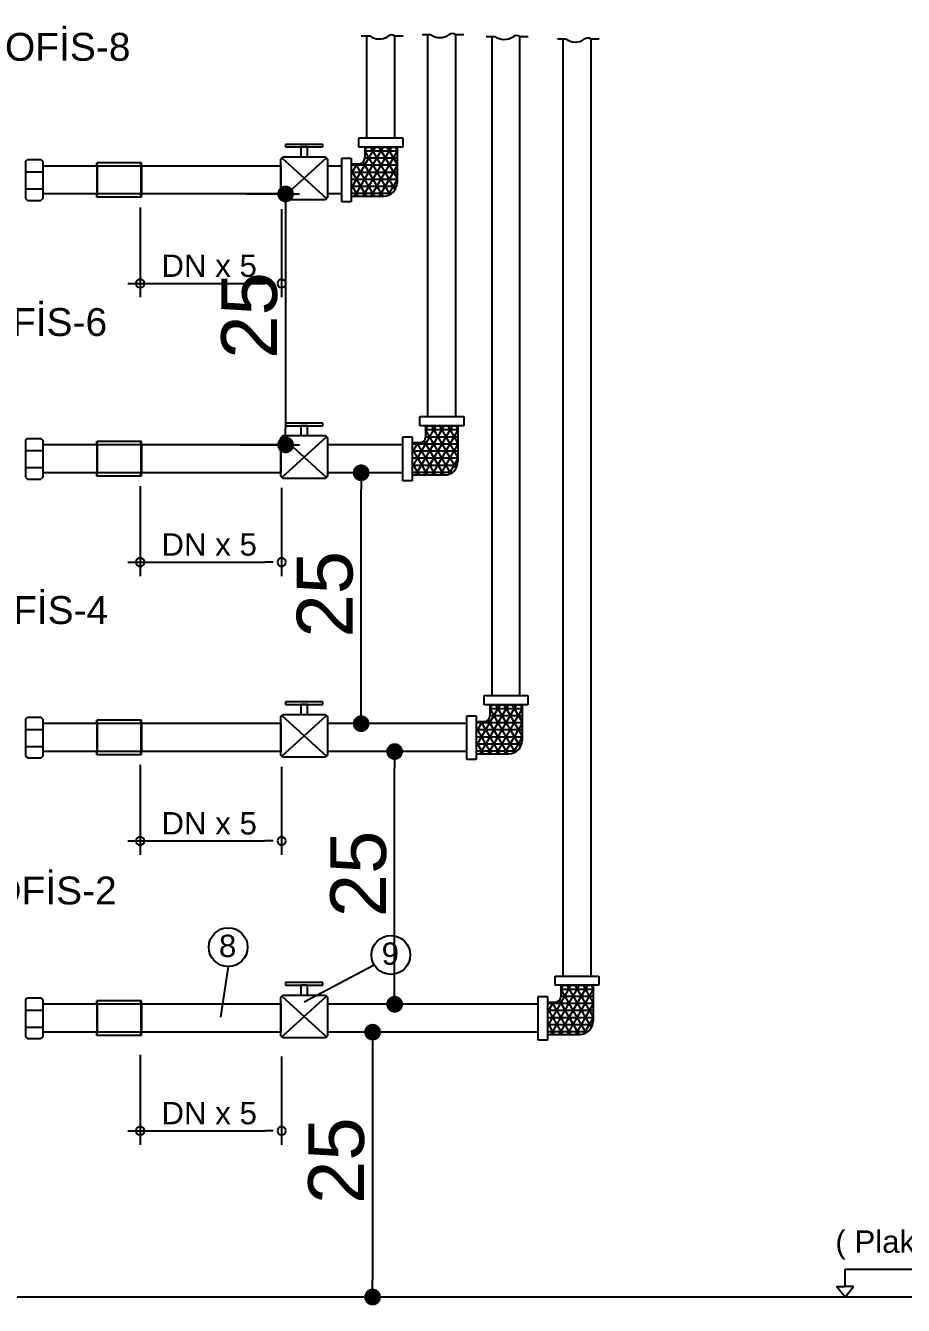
# Model space of a CAD drawing. Header units: centimetres. Extents: x 14449 to 53524, y -19051 to -10746.
# Drawn here: x 24993.9 to 25325.3, y -17705.5 to -17222.3 of the extents above; entities that cross this region are included whole.
import ezdxf

# ---------------------------------------------------------------- set-up
doc = ezdxf.new("R2010")
doc.units = ezdxf.units.CM
doc.styles.get("Standard").update_dxf_attribs({"font": 'arial.ttf'})

msp = doc.modelspace()

# ---------------------------------------------------------------- linework, layer by layer
at = {"color": 3}
for p, q in [((25143.58, -17225.72), (25146.81, -17225.72)), ((25156.25, -17225.72), (25159.4, -17225.72)), ((25120.57, -17226.25), (25123.8, -17226.25)), ((25133.24, -17226.25), (25136.4, -17226.25)), ((25167.82, -17226.43), (25171.04, -17226.43)), ((25180.48, -17226.43), (25183.64, -17226.43)), ((25194.66, -17227.4), (25197.89, -17227.4)), ((25207.33, -17227.4), (25210.48, -17227.4)), ((25037.14, -17290.99), (25037.14, -17324.94)), ((25090.54, -17291.62), (25090.54, -17324.94)), ((25032.42, -17319.68), (25084.22, -17319.68)), ((25037.14, -17396.25), (25037.14, -17430.2)), ((25090.54, -17396.88), (25090.54, -17430.2)), ((25032.42, -17424.94), (25084.22, -17424.94)), ((25037.14, -17501.51), (25037.14, -17535.47)), ((25090.54, -17502.15), (25090.54, -17535.47)), ((25032.42, -17530.2), (25084.22, -17530.2)), ((25070.38, -17577.64), (25067.42, -17596.73)), ((25099.08, -17590.95), (25125.26, -17577.03)), ((25037.14, -17610.93), (25037.14, -17644.88)), ((25090.54, -17611.56), (25090.54, -17644.88)), ((25032.42, -17639.62), (25084.22, -17639.62)), ((25303.31, -17698.44), (25303.31, -17691.89)), ((25303.31, -17691.89), (25380.28, -17691.89)), ((25303.31, -17702.39), (25300.11, -17698.44)), ((25300.11, -17698.44), (25303.31, -17698.44)), ((25303.31, -17702.39), (25306.51, -17698.44)), ((25306.51, -17698.44), (25303.31, -17698.44))]:
    msp.add_line(p, q, dxfattribs=at)
for p, q in [((25145.76, -17369.99), (25145.76, -17225.72)), ((25156.28, -17369.99), (25156.28, -17225.82)), ((25122.75, -17264.72), (25122.75, -17226.25)), ((25133.28, -17264.72), (25133.28, -17226.35)), ((25169.99, -17475.25), (25169.99, -17226.43)), ((25180.52, -17475.25), (25180.52, -17226.53)), ((25196.84, -17581.2), (25196.84, -17227.4)), ((25207.37, -17581.2), (25207.37, -17227.5)), ((25106.08, -17267.18), (25092.05, -17267.18)), ((25092.05, -17267.18), (25092.05, -17268.17)), ((25092.05, -17268.17), (25106.08, -17268.17)), ((25100.29, -17268.17), (25097.84, -17268.17)), ((25097.84, -17268.17), (25097.84, -17271.89)), ((25100.29, -17271.89), (25100.29, -17268.17)), ((25106.08, -17268.17), (25106.08, -17267.18)), ((25116.8, -17283.88), (25125.84, -17268.23)), ((25118.23, -17286.76), (25128.93, -17268.23)), ((25119.75, -17268.23), (25119.75, -17264.72)), ((25119.75, -17264.72), (25136.28, -17264.72)), ((25136.28, -17268.23), (25119.75, -17268.23)), ((25121.32, -17286.76), (25132.02, -17268.23)), ((25121.91, -17268.23), (25121.91, -17272.44)), ((25121.91, -17269.69), (25122.76, -17268.23)), ((25122.75, -17268.23), (25133.28, -17268.23)), ((25133.46, -17284.21), (25124.23, -17268.23)), ((25134.12, -17280.01), (25127.32, -17268.23)), ((25134.12, -17274.66), (25130.4, -17268.23)), ((25134.12, -17269.32), (25133.49, -17268.23)), ((25134.12, -17268.23), (25134.12, -17281.7)), ((25136.28, -17264.72), (25136.28, -17268.23)), ((24993.87, -17273.63), (24994.57, -17272.93)), ((24993.87, -17273.63), (24993.87, -17287.64)), ((24994.57, -17272.93), (24999.66, -17272.93)), ((25000.36, -17273.63), (24999.66, -17272.93)), ((25000.36, -17273.63), (25000.36, -17287.64)), ((25037.58, -17274.13), (25020.74, -17274.13)), ((25020.74, -17275.39), (25020.74, -17274.13)), ((25020.92, -17275.39), (25020.92, -17274.13)), ((25037.38, -17275.39), (25037.38, -17274.13)), ((25037.58, -17275.39), (25037.58, -17274.13)), ((25090.21, -17272.73), (25091.06, -17271.89)), ((25090.21, -17287.24), (25090.21, -17272.73)), ((25090.63, -17287.66), (25107.49, -17272.31)), ((25090.63, -17272.31), (25107.49, -17287.66)), ((25091.06, -17271.89), (25107.07, -17271.89)), ((25097.84, -17271.89), (25100.29, -17271.89)), ((25107.07, -17271.89), (25107.91, -17272.73)), ((25107.91, -17272.73), (25107.91, -17287.24)), ((25113.3, -17272.39), (25116.8, -17272.39)), ((25113.3, -17288.92), (25113.3, -17272.39)), ((25116.8, -17272.39), (25116.8, -17288.92)), ((25128.75, -17286.76), (25121.33, -17273.89)), ((25131.49, -17286.14), (25121.91, -17269.56)), ((25121.91, -17269.62), (25134.12, -17269.62)), ((25121.91, -17272.3), (25134.12, -17272.3)), ((25124.41, -17286.76), (25134.12, -17269.93)), ((24993.87, -17277.57), (25000.36, -17277.57)), ((25026.46, -17275.39), (25000.36, -17275.39)), ((25037.58, -17275.39), (25020.74, -17275.39)), ((25020.74, -17275.39), (25020.74, -17285.91)), ((25020.92, -17275.39), (25020.92, -17285.91)), ((25037.38, -17275.39), (25037.38, -17285.91)), ((25037.58, -17275.39), (25037.58, -17285.91)), ((25090.21, -17275.39), (25037.58, -17275.39)), ((25090.21, -17275.39), (25090.21, -17285.91)), ((25113.3, -17275.39), (25107.91, -17275.39)), ((25116.8, -17274.55), (25119.8, -17274.55)), ((25116.8, -17278.54), (25119.11, -17274.55)), ((25116.8, -17274.97), (25134.12, -17274.97)), ((25122.58, -17286.76), (25116.8, -17276.75)), ((25116.8, -17277.65), (25134.12, -17277.65)), ((25125.67, -17286.76), (25118.62, -17274.55)), ((25127.49, -17286.76), (25134.12, -17275.28)), ((24993.87, -17283.98), (25000.36, -17283.98)), ((25116.8, -17280.32), (25134.12, -17280.32)), ((25119.49, -17286.76), (25116.8, -17282.1)), ((25116.8, -17282.99), (25133.95, -17282.99)), ((25130.75, -17286.47), (25134.12, -17280.63)), ((24993.87, -17287.64), (24994.57, -17288.33)), ((24994.57, -17288.33), (24999.66, -17288.33)), ((25000.36, -17287.64), (24999.66, -17288.33)), ((25026.46, -17285.91), (25000.36, -17285.91)), ((25037.58, -17285.91), (25020.74, -17285.91)), ((25020.74, -17287.18), (25020.74, -17285.91)), ((25037.58, -17287.18), (25020.74, -17287.18)), ((25020.92, -17287.18), (25020.92, -17285.91)), ((25037.38, -17287.18), (25037.38, -17285.91)), ((25037.58, -17287.18), (25037.58, -17285.91)), ((25090.21, -17285.91), (25037.58, -17285.91)), ((25091.06, -17288.08), (25090.21, -17287.24)), ((25107.07, -17288.08), (25091.06, -17288.08)), ((25107.91, -17287.24), (25107.07, -17288.08)), ((25113.3, -17285.91), (25107.91, -17285.91)), ((25116.8, -17285.67), (25132.2, -17285.67)), ((25116.8, -17286.76), (25129.07, -17286.76)), ((25116.8, -17288.92), (25113.3, -17288.92)), ((25142.76, -17373.49), (25142.76, -17369.99)), ((25142.76, -17369.99), (25159.29, -17369.99)), ((25159.29, -17369.99), (25159.29, -17373.49)), ((25106.08, -17372.44), (25092.05, -17372.44)), ((25092.05, -17372.44), (25092.05, -17373.43)), ((25092.05, -17373.43), (25106.08, -17373.43)), ((25100.29, -17373.43), (25097.84, -17373.43)), ((25097.84, -17373.43), (25097.84, -17377.15)), ((25100.29, -17377.15), (25100.29, -17373.43)), ((25106.08, -17373.43), (25106.08, -17372.44)), ((25139.81, -17389.15), (25148.85, -17373.49)), ((25141.24, -17392.02), (25151.94, -17373.49)), ((25159.29, -17373.49), (25142.76, -17373.49)), ((25144.33, -17392.02), (25155.02, -17373.49)), ((25144.92, -17373.49), (25144.92, -17377.7)), ((25144.92, -17374.96), (25145.76, -17373.49)), ((25154.49, -17391.4), (25144.92, -17374.82)), ((25144.92, -17374.89), (25157.13, -17374.89)), ((25145.76, -17373.49), (25156.28, -17373.49)), ((25156.46, -17389.47), (25147.24, -17373.49)), ((25147.41, -17392.02), (25157.13, -17375.2)), ((25157.13, -17385.27), (25150.32, -17373.49)), ((25157.13, -17379.93), (25153.41, -17373.49)), ((25157.13, -17374.58), (25156.5, -17373.49)), ((25157.13, -17373.49), (25157.13, -17386.97)), ((24993.87, -17378.89), (24994.57, -17378.2)), ((24993.87, -17378.89), (24993.87, -17392.9)), ((24994.57, -17378.2), (24999.66, -17378.2)), ((25000.36, -17378.89), (24999.66, -17378.2)), ((25000.36, -17378.89), (25000.36, -17392.9)), ((25026.46, -17380.65), (25000.36, -17380.65)), ((25037.58, -17379.39), (25020.74, -17379.39)), ((25020.74, -17380.65), (25020.74, -17379.39)), ((25037.58, -17380.65), (25020.74, -17380.65)), ((25020.74, -17380.65), (25020.74, -17391.18)), ((25020.92, -17380.65), (25020.92, -17379.39)), ((25020.92, -17380.65), (25020.92, -17391.18)), ((25037.38, -17380.65), (25037.38, -17379.39)), ((25037.38, -17380.65), (25037.38, -17391.18)), ((25037.58, -17380.65), (25037.58, -17379.39)), ((25037.58, -17380.65), (25037.58, -17391.18)), ((25090.21, -17380.65), (25037.58, -17380.65)), ((25090.21, -17378), (25091.06, -17377.15)), ((25090.21, -17392.51), (25090.21, -17378)), ((25090.21, -17380.65), (25090.21, -17391.18)), ((25090.63, -17392.93), (25107.49, -17377.57)), ((25090.63, -17377.57), (25107.49, -17392.93)), ((25091.06, -17377.15), (25107.07, -17377.15)), ((25097.84, -17377.15), (25100.29, -17377.15)), ((25107.07, -17377.15), (25107.91, -17378)), ((25107.91, -17378), (25107.91, -17392.51)), ((25136.31, -17380.65), (25107.91, -17380.65)), ((25136.31, -17377.65), (25139.81, -17377.65)), ((25136.31, -17394.18), (25136.31, -17377.65)), ((25139.81, -17377.65), (25139.81, -17394.18)), ((25139.81, -17379.81), (25142.81, -17379.81)), ((25139.81, -17383.8), (25142.11, -17379.81)), ((25139.81, -17380.23), (25157.13, -17380.23)), ((25148.67, -17392.02), (25141.62, -17379.81)), ((25151.76, -17392.02), (25144.33, -17379.16)), ((25144.92, -17377.56), (25157.13, -17377.56)), ((25150.5, -17392.02), (25157.13, -17380.54)), ((24993.87, -17382.83), (25000.36, -17382.83)), ((25145.58, -17392.02), (25139.81, -17382.02)), ((25139.81, -17382.91), (25157.13, -17382.91)), ((24993.87, -17389.24), (25000.36, -17389.24)), ((25139.81, -17385.58), (25157.13, -17385.58)), ((25142.5, -17392.02), (25139.81, -17387.37)), ((25139.81, -17388.26), (25156.96, -17388.26)), ((25153.75, -17391.73), (25157.13, -17385.89)), ((24993.87, -17392.9), (24994.57, -17393.6)), ((24994.57, -17393.6), (24999.66, -17393.6)), ((25000.36, -17392.9), (24999.66, -17393.6)), ((25026.46, -17391.18), (25000.36, -17391.18)), ((25037.58, -17391.18), (25020.74, -17391.18)), ((25020.74, -17392.44), (25020.74, -17391.18)), ((25037.58, -17392.44), (25020.74, -17392.44)), ((25020.92, -17392.44), (25020.92, -17391.18)), ((25037.38, -17392.44), (25037.38, -17391.18)), ((25037.58, -17392.44), (25037.58, -17391.18)), ((25090.21, -17391.18), (25037.58, -17391.18)), ((25091.06, -17393.35), (25090.21, -17392.51)), ((25107.07, -17393.35), (25091.06, -17393.35)), ((25107.91, -17392.51), (25107.07, -17393.35)), ((25136.31, -17391.18), (25107.91, -17391.18)), ((25139.81, -17394.18), (25136.31, -17394.18)), ((25139.81, -17390.93), (25155.21, -17390.93)), ((25139.81, -17392.02), (25152.07, -17392.02)), ((25166.99, -17478.75), (25166.99, -17475.25)), ((25166.99, -17475.25), (25183.52, -17475.25)), ((25183.52, -17475.25), (25183.52, -17478.75)), ((25106.08, -17477.7), (25092.05, -17477.7)), ((25092.05, -17477.7), (25092.05, -17478.69)), ((25092.05, -17478.69), (25106.08, -17478.69)), ((25100.29, -17478.69), (25097.84, -17478.69)), ((25097.84, -17478.69), (25097.84, -17482.42)), ((25100.29, -17482.42), (25100.29, -17478.69)), ((25106.08, -17478.69), (25106.08, -17477.7)), ((25164.05, -17494.41), (25173.08, -17478.75)), ((25165.47, -17497.28), (25176.17, -17478.75)), ((25183.52, -17478.75), (25166.99, -17478.75)), ((25168.56, -17497.28), (25179.26, -17478.75)), ((25169.15, -17478.75), (25169.15, -17482.97)), ((25169.15, -17480.22), (25170, -17478.75)), ((25178.73, -17496.67), (25169.15, -17480.08)), ((25169.15, -17480.15), (25181.36, -17480.15)), ((25169.99, -17478.75), (25180.52, -17478.75)), ((25180.7, -17494.73), (25171.47, -17478.75)), ((25171.65, -17497.28), (25181.36, -17480.46)), ((25181.36, -17490.54), (25174.56, -17478.75)), ((25181.36, -17485.19), (25177.64, -17478.75)), ((25181.36, -17479.84), (25180.73, -17478.75)), ((25181.36, -17478.75), (25181.36, -17492.23)), ((24993.87, -17484.16), (24994.57, -17483.46)), ((24993.87, -17484.16), (24993.87, -17498.17)), ((24994.57, -17483.46), (24999.66, -17483.46)), ((25000.36, -17484.16), (24999.66, -17483.46)), ((25000.36, -17484.16), (25000.36, -17498.17)), ((25026.46, -17485.91), (25000.36, -17485.91)), ((25037.58, -17484.65), (25020.74, -17484.65)), ((25020.74, -17485.91), (25020.74, -17484.65)), ((25037.58, -17485.91), (25020.74, -17485.91)), ((25020.74, -17485.91), (25020.74, -17496.44)), ((25020.92, -17485.91), (25020.92, -17484.65)), ((25020.92, -17485.91), (25020.92, -17496.44)), ((25037.38, -17485.91), (25037.38, -17484.65)), ((25037.38, -17485.91), (25037.38, -17496.44)), ((25037.58, -17485.91), (25037.58, -17484.65)), ((25037.58, -17485.91), (25037.58, -17496.44)), ((25090.21, -17485.91), (25037.58, -17485.91)), ((25090.21, -17483.26), (25091.06, -17482.42)), ((25090.21, -17497.77), (25090.21, -17483.26)), ((25090.21, -17485.91), (25090.21, -17496.44)), ((25090.63, -17498.19), (25107.49, -17482.84)), ((25090.63, -17482.84), (25107.49, -17498.19)), ((25091.06, -17482.42), (25107.07, -17482.42)), ((25097.84, -17482.42), (25100.29, -17482.42)), ((25107.07, -17482.42), (25107.91, -17483.26)), ((25107.91, -17483.26), (25107.91, -17497.77)), ((25160.54, -17485.91), (25107.91, -17485.91)), ((25160.54, -17482.91), (25164.05, -17482.91)), ((25160.54, -17499.44), (25160.54, -17482.91)), ((25164.05, -17482.91), (25164.05, -17499.44)), ((25164.05, -17485.07), (25167.05, -17485.07)), ((25164.05, -17489.06), (25166.35, -17485.07)), ((25164.05, -17485.5), (25181.36, -17485.5)), ((25172.91, -17497.28), (25165.86, -17485.07)), ((25175.99, -17497.28), (25168.57, -17484.42)), ((25169.15, -17482.82), (25181.36, -17482.82)), ((25174.73, -17497.28), (25181.36, -17485.81)), ((24993.87, -17488.09), (25000.36, -17488.09)), ((25169.82, -17497.28), (25164.05, -17487.28)), ((25164.05, -17488.17), (25181.36, -17488.17)), ((25164.05, -17490.85), (25181.36, -17490.85)), ((25177.99, -17497), (25181.36, -17491.15)), ((24993.87, -17494.5), (25000.36, -17494.5)), ((25026.46, -17496.44), (25000.36, -17496.44)), ((25037.58, -17496.44), (25020.74, -17496.44)), ((25020.74, -17497.7), (25020.74, -17496.44)), ((25020.92, -17497.7), (25020.92, -17496.44)), ((25037.38, -17497.7), (25037.38, -17496.44)), ((25037.58, -17497.7), (25037.58, -17496.44)), ((25090.21, -17496.44), (25037.58, -17496.44)), ((25160.54, -17496.44), (25107.91, -17496.44)), ((25166.73, -17497.28), (25164.05, -17492.63)), ((25164.05, -17493.52), (25181.19, -17493.52)), ((25164.05, -17496.19), (25179.44, -17496.19)), ((24993.87, -17498.17), (24994.57, -17498.86)), ((24994.57, -17498.86), (24999.66, -17498.86)), ((25000.36, -17498.17), (24999.66, -17498.86)), ((25037.58, -17497.7), (25020.74, -17497.7)), ((25091.06, -17498.61), (25090.21, -17497.77)), ((25107.07, -17498.61), (25091.06, -17498.61)), ((25107.91, -17497.77), (25107.07, -17498.61)), ((25164.05, -17499.44), (25160.54, -17499.44)), ((25164.05, -17497.28), (25176.31, -17497.28)), ((25193.84, -17584.7), (25193.84, -17581.2)), ((25193.84, -17581.2), (25210.37, -17581.2)), ((25210.37, -17581.2), (25210.37, -17584.7)), ((25090.21, -17589.21), (25091.06, -17588.37)), ((25091.06, -17588.37), (25107.07, -17588.37)), ((25106.08, -17583.65), (25092.05, -17583.65)), ((25092.05, -17583.65), (25092.05, -17584.64)), ((25092.05, -17584.64), (25106.08, -17584.64)), ((25100.29, -17584.64), (25097.84, -17584.64)), ((25097.84, -17584.64), (25097.84, -17588.37)), ((25097.84, -17588.37), (25100.29, -17588.37)), ((25100.29, -17588.37), (25100.29, -17584.64)), ((25106.08, -17584.64), (25106.08, -17583.65)), ((25107.07, -17588.37), (25107.91, -17589.21)), ((25190.89, -17600.36), (25199.93, -17584.7)), ((25192.32, -17603.23), (25203.02, -17584.7)), ((25210.37, -17584.7), (25193.84, -17584.7)), ((25195.41, -17603.23), (25206.11, -17584.7)), ((25196, -17584.7), (25196, -17588.92)), ((25196, -17586.17), (25196.85, -17584.7)), ((25205.57, -17602.62), (25196, -17586.03)), ((25196, -17586.1), (25208.21, -17586.1)), ((25196.84, -17584.7), (25207.37, -17584.7)), ((25207.55, -17600.68), (25198.32, -17584.7)), ((25198.5, -17603.23), (25208.21, -17586.41)), ((25208.21, -17596.49), (25201.41, -17584.7)), ((25208.21, -17591.14), (25204.49, -17584.7)), ((25208.21, -17585.79), (25207.58, -17584.7)), ((25208.21, -17584.7), (25208.21, -17598.18)), ((24993.87, -17590.11), (24994.57, -17589.41)), ((24993.87, -17590.11), (24993.87, -17604.12)), ((24994.57, -17589.41), (24999.66, -17589.41)), ((25000.36, -17590.11), (24999.66, -17589.41)), ((25000.36, -17590.11), (25000.36, -17604.12)), ((25026.46, -17591.86), (25000.36, -17591.86)), ((25037.58, -17590.6), (25020.74, -17590.6)), ((25020.74, -17591.86), (25020.74, -17590.6)), ((25037.58, -17591.86), (25020.74, -17591.86)), ((25020.74, -17591.86), (25020.74, -17602.39)), ((25020.92, -17591.86), (25020.92, -17590.6)), ((25020.92, -17591.86), (25020.92, -17602.39)), ((25037.38, -17591.86), (25037.38, -17590.6)), ((25037.38, -17591.86), (25037.38, -17602.39)), ((25037.58, -17591.86), (25037.58, -17590.6)), ((25037.58, -17591.86), (25037.58, -17602.39)), ((25090.21, -17591.86), (25037.58, -17591.86)), ((25090.21, -17603.72), (25090.21, -17589.21)), ((25090.21, -17591.86), (25090.21, -17602.39)), ((25090.63, -17604.14), (25107.49, -17588.79)), ((25090.63, -17588.79), (25107.49, -17604.14)), ((25107.91, -17589.21), (25107.91, -17603.72)), ((25187.39, -17591.86), (25107.91, -17591.86)), ((25187.39, -17588.86), (25190.89, -17588.86)), ((25187.39, -17605.39), (25187.39, -17588.86)), ((25190.89, -17588.86), (25190.89, -17605.39)), ((25190.89, -17591.02), (25193.89, -17591.02)), ((25190.89, -17595.01), (25193.2, -17591.02)), ((25190.89, -17591.45), (25208.21, -17591.45)), ((25196.67, -17603.23), (25190.89, -17593.23)), ((25199.75, -17603.23), (25192.71, -17591.02)), ((25202.84, -17603.23), (25195.42, -17590.37)), ((25196, -17588.77), (25208.21, -17588.77)), ((25201.58, -17603.23), (25208.21, -17591.76)), ((24993.87, -17594.04), (25000.36, -17594.04)), ((25190.89, -17594.12), (25208.21, -17594.12)), ((25190.89, -17596.79), (25208.21, -17596.79)), ((25204.84, -17602.95), (25208.21, -17597.1)), ((24993.87, -17600.45), (25000.36, -17600.45)), ((25026.46, -17602.39), (25000.36, -17602.39)), ((25037.58, -17602.39), (25020.74, -17602.39)), ((25020.74, -17603.65), (25020.74, -17602.39)), ((25020.92, -17603.65), (25020.92, -17602.39)), ((25037.38, -17603.65), (25037.38, -17602.39)), ((25037.58, -17603.65), (25037.58, -17602.39)), ((25090.21, -17602.39), (25037.58, -17602.39)), ((25187.39, -17602.39), (25107.91, -17602.39)), ((25193.58, -17603.23), (25190.89, -17598.58)), ((25190.89, -17599.47), (25208.04, -17599.47)), ((25190.89, -17602.14), (25206.29, -17602.14)), ((24993.87, -17604.12), (24994.57, -17604.81)), ((24994.57, -17604.81), (24999.66, -17604.81)), ((25000.36, -17604.12), (24999.66, -17604.81)), ((25037.58, -17603.65), (25020.74, -17603.65)), ((25091.06, -17604.56), (25090.21, -17603.72)), ((25107.07, -17604.56), (25091.06, -17604.56)), ((25107.91, -17603.72), (25107.07, -17604.56)), ((25190.89, -17605.39), (25187.39, -17605.39)), ((25190.89, -17603.23), (25203.16, -17603.23)), ((25482.88, -17702.39), (23871.35, -17702.39))]:
    msp.add_line(p, q)
at = {"ltscale": 0.3}
for p, q in [((25077.22, -17285.91), (25097.31, -17285.91)), ((25092.05, -17292.23), (25092.05, -17374.34)), ((25074.92, -17380.65), (25097.31, -17380.65)), ((25133.68, -17391.18), (25115.32, -17391.18)), ((25120.58, -17479.6), (25120.58, -17397.49)), ((25129.45, -17485.91), (25115.32, -17485.91)), ((25157.91, -17496.44), (25127.97, -17496.44)), ((25133.23, -17585.55), (25133.23, -17502.76)), ((25152.45, -17591.86), (25127.97, -17591.86)), ((25130.64, -17602.39), (25119.64, -17602.39)), ((25124.9, -17608.71), (25124.9, -17696.07)), ((25133.03, -17702.39), (25119.64, -17702.39))]:
    msp.add_line(p, q, dxfattribs=at)
at = {"color": 0, "linetype": 'ByBlock', "lineweight": -2}
for p, q in [((25092.05, -17289.07), (25092.05, -17292.23)), ((25040.3, -17319.68), (25043.46, -17319.68)), ((25087.38, -17319.68), (25084.22, -17319.68)), ((25092.05, -17377.49), (25092.05, -17374.34)), ((25120.58, -17394.34), (25120.58, -17397.49)), ((25040.3, -17424.94), (25043.46, -17424.94)), ((25087.38, -17424.94), (25084.22, -17424.94)), ((25120.58, -17482.76), (25120.58, -17479.6)), ((25133.23, -17499.6), (25133.23, -17502.76)), ((25040.3, -17530.2), (25043.46, -17530.2)), ((25087.38, -17530.2), (25084.22, -17530.2)), ((25133.23, -17588.71), (25133.23, -17585.55)), ((25124.9, -17605.55), (25124.9, -17608.71)), ((25040.3, -17639.62), (25043.46, -17639.62)), ((25087.38, -17639.62), (25084.22, -17639.62)), ((25124.9, -17699.23), (25124.9, -17696.07))]:
    msp.add_line(p, q, dxfattribs=at)
at = {"color": 0, "linetype": 'ByBlock', "const_width": 3.16}
for points in [[(25092.05, -17287.49, 1), (25092.05, -17284.34, 1)], [(25092.05, -17379.07, 1), (25092.05, -17382.23, 1)], [(25120.58, -17392.76, 1), (25120.58, -17389.6, 1)], [(25120.58, -17484.34, 1), (25120.58, -17487.49, 1)], [(25133.23, -17498.02, 1), (25133.23, -17494.86, 1)], [(25133.23, -17590.29, 1), (25133.23, -17593.44, 1)], [(25124.9, -17603.97, 1), (25124.9, -17600.81, 1)], [(25124.9, -17700.81, 1), (25124.9, -17703.97, 1)]]:
    msp.add_lwpolyline(points, format="xyb", close=True, dxfattribs=at)
at = {"color": 3}
for centre in [(25070.38, -17570.31), (25131.8, -17573.23)]:
    msp.add_circle(centre, 7.33, dxfattribs=at)
for centre, radius, start, end in [((25132.02, -17227.87), 1.97, 50.2653, 131.0202), ((25150.36, -17220.77), 6.1, 234.2784, 303.5955), ((25155.03, -17227.33), 1.97, 50.2653, 131.0202), ((25127.36, -17221.31), 6.1, 234.2784, 303.5955), ((25174.6, -17221.48), 6.1, 234.2784, 303.5955), ((25179.26, -17228.04), 1.97, 50.2653, 131.0202), ((25201.45, -17222.45), 6.1, 234.2784, 303.5955), ((25206.11, -17229.01), 1.97, 50.2653, 131.0202)]:
    msp.add_arc(centre, radius, start, end, dxfattribs=at)
for centre, radius in [((25119.8, -17272.44), 2.11), ((25129.07, -17281.7), 5.05), ((25142.81, -17377.7), 2.11), ((25152.07, -17386.97), 5.05), ((25167.05, -17482.97), 2.11), ((25176.31, -17492.23), 5.05), ((25193.89, -17588.92), 2.11), ((25203.16, -17598.18), 5.05)]:
    msp.add_arc(centre, radius, 270, 0)
at = {"color": 0, "linetype": 'ByBlock'}
for centre, start, end in [((25037.14, -17319.68), 0, 180), ((25037.14, -17319.68), 180, 0), ((25090.54, -17319.68), 0, 180), ((25090.54, -17319.68), 180, 0), ((25037.14, -17424.94), 0, 180), ((25090.54, -17424.94), 0, 180), ((25037.14, -17424.94), 180, 0), ((25090.54, -17424.94), 180, 0), ((25037.14, -17530.2), 0, 180), ((25037.14, -17530.2), 180, 0), ((25090.54, -17530.2), 0, 180), ((25090.54, -17530.2), 180, 0), ((25037.14, -17639.62), 0, 180), ((25037.14, -17639.62), 180, 0), ((25090.54, -17639.62), 0, 180), ((25090.54, -17639.62), 180, 0)]:
    msp.add_arc(centre, 1.58, start, end, dxfattribs=at)

# ---------------------------------------------------------------- texts
at = {"linetype": 'Continuous'}
for s, p in [('OFİS-8', (24986.08, -17235.63)), ('OFİS-6', (24977.28, -17339.53)), ('OFİS-4', (24977.7, -17448.28)), ('OFİS-2', (24980.9, -17554.16))]:
    msp.add_text(s, height=10.526, dxfattribs=at).set_placement(p)
at = {"color": 3}
for s, height, p in [('DN x 5', 8.446, (25045.16, -17317.22)), ('DN x 5', 8.446, (25045.16, -17422.48)), ('DN x 5', 8.446, (25045.16, -17527.74)), ('8', 8.45, (25066.88, -17574.03)), ('9', 8.45, (25128.31, -17576.96)), ('DN x 5', 8.446, (25045.16, -17637.16)), ('( Plaka seviyesi )', 8.4461, (25299.63, -17685.68))]:
    msp.add_text(s, height=height, dxfattribs=at).set_placement(p)
at = {"linetype": 'Continuous'}
for p in [(25088.8, -17348.14), (25117.33, -17453.4), (25129.98, -17559), (25121.65, -17667.24)]:
    msp.add_text('25', height=21.053, rotation=90, dxfattribs=at).set_placement(p)

doc.saveas('drawing.dxf')
